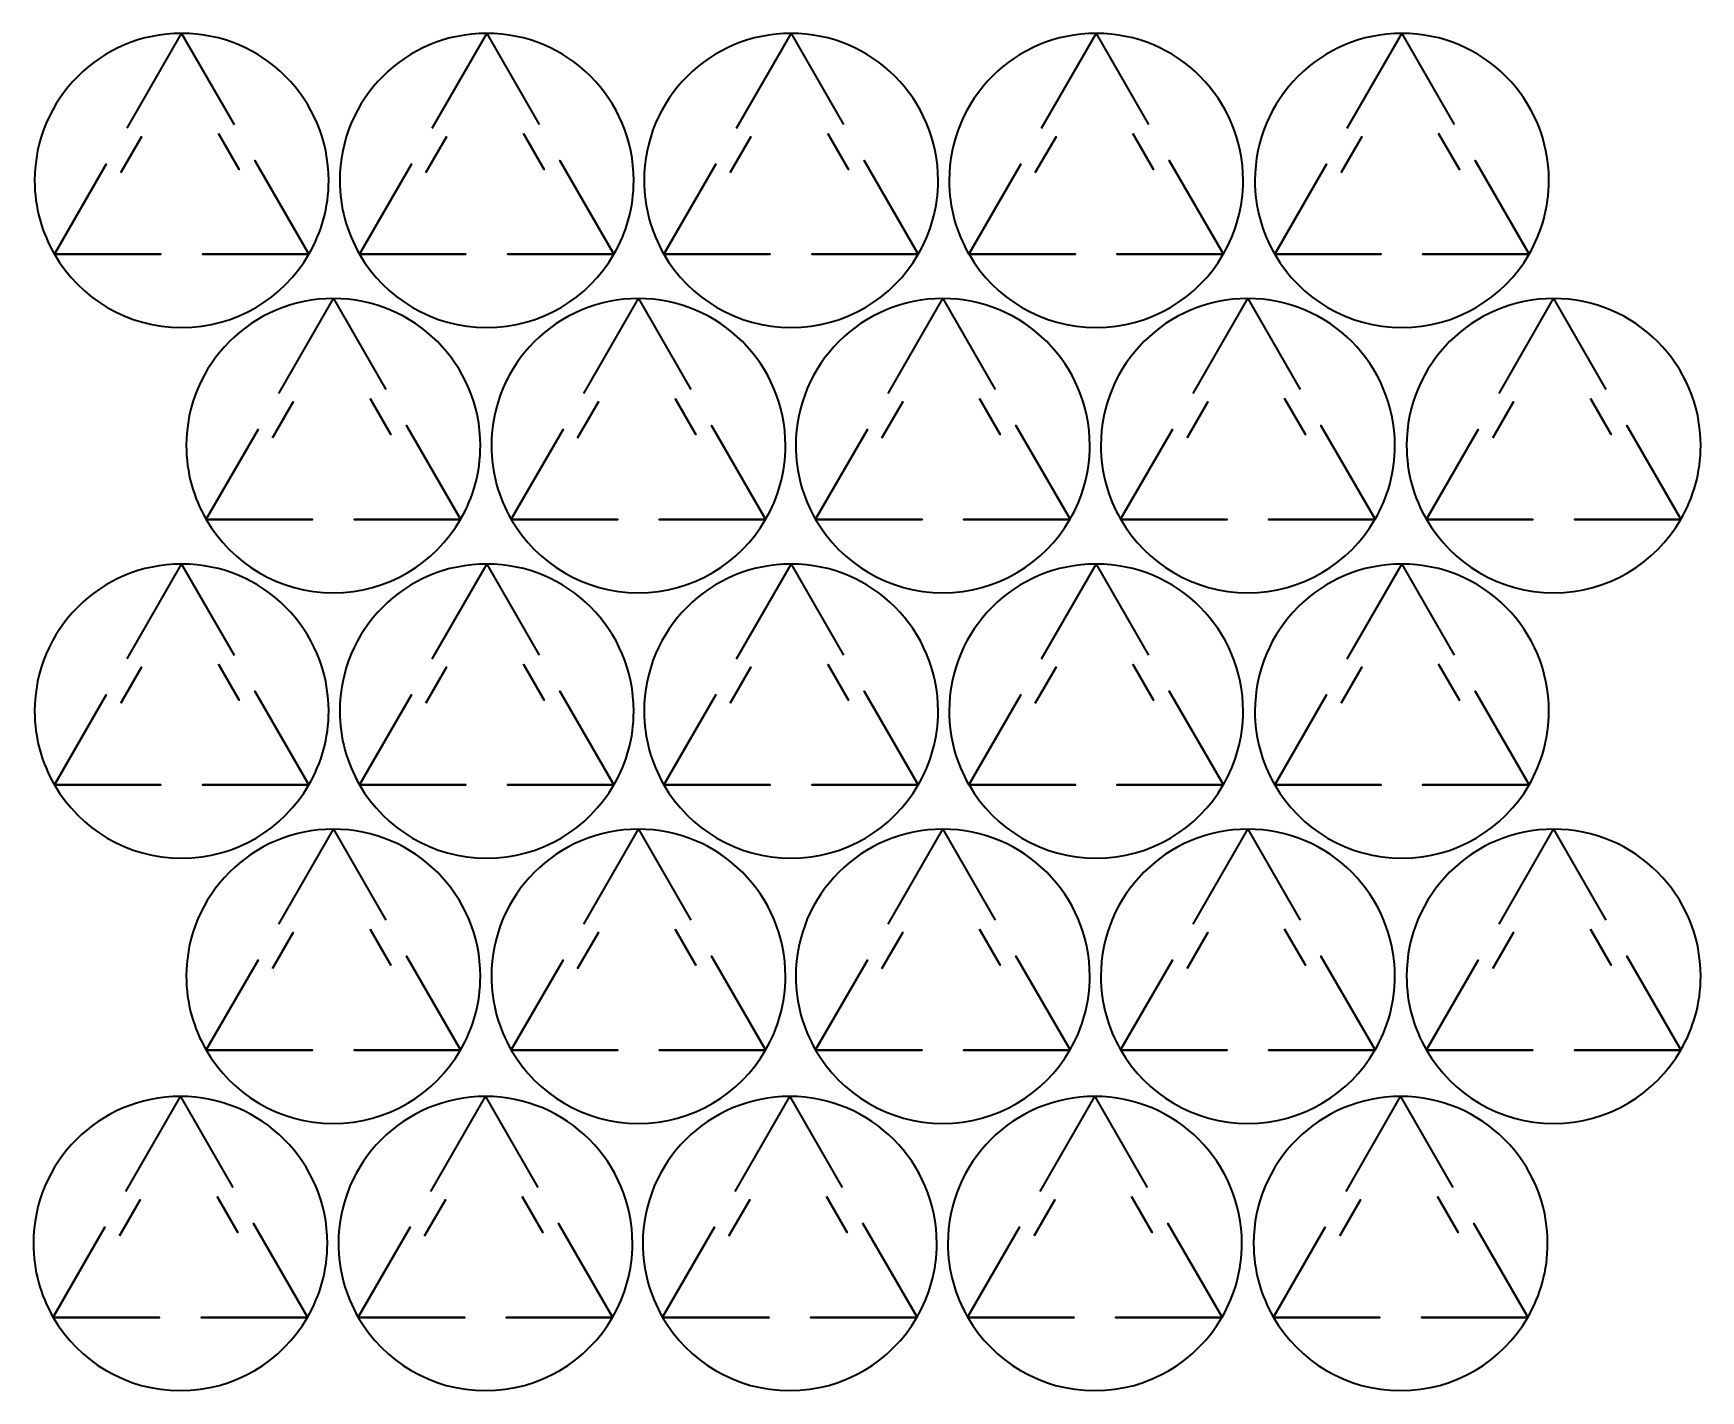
# Model space of a CAD drawing. Header units: inches. Extents: x 1 to 454, y -370 to -1.
import ezdxf

# ---------------------------------------------------------------- set-up
doc = ezdxf.new("R2010")
doc.units = ezdxf.units.IN
doc.header["$MEASUREMENT"] = 0
doc.layers.add('OneCircle', color=7, linetype='Continuous')

msp = doc.modelspace()

# ---------------------------------------------------------------- linework, layer by layer
at = {"layer": 'OneCircle', "color": 7, "lineweight": 35, "true_color": 0xffffff}
for points, knots in [([(26.14, -26.81), (26.14, -26.81), (41, -1), (41, -1), (18.91, -1), (1, -18.91), (1, -41), (1, -48.3), (2.97, -55.14), (6.38, -61.04), (6.38, -61.04), (20.5, -36.59), (20.5, -36.59), (20.5, -36.59), (6.38, -61.04), (6.38, -61.04), (6.39, -61.05), (6.4, -61.07), (6.41, -61.08), (6.41, -61.08), (35.36, -61.08), (35.36, -61.08), (35.36, -61.08), (6.41, -61.08), (6.41, -61.08), (13.34, -72.99), (26.23, -81), (41, -81), (55.77, -81), (68.66, -72.99), (75.59, -61.08), (75.59, -61.08), (46.64, -61.08), (46.64, -61.08), (46.64, -61.08), (75.59, -61.08), (75.59, -61.08), (75.6, -61.07), (75.61, -61.05), (75.62, -61.04), (75.62, -61.04), (60.89, -35.53), (60.89, -35.53), (60.89, -35.53), (75.62, -61.04), (75.62, -61.04), (79.03, -55.14), (81, -48.3), (81, -41), (81, -18.91), (63.09, -1), (41, -1), (41, -1), (55.25, -25.75), (55.25, -25.75)], [0, 0, 0, 0, 1, 1, 1, 2, 2, 2, 3, 3, 3, 4, 4, 4, 5, 5, 5, 6, 6, 6, 7, 7, 7, 8, 8, 8, 9, 9, 9, 10, 10, 10, 11, 11, 11, 12, 12, 12, 13, 13, 13, 14, 14, 14, 15, 15, 15, 16, 16, 16, 17, 17, 17, 18, 18, 18, 18]), ([(109.14, -26.81), (109.14, -26.81), (124, -1), (124, -1), (101.91, -1), (84, -18.91), (84, -41), (84, -48.3), (85.97, -55.14), (89.38, -61.04), (89.38, -61.04), (103.5, -36.59), (103.5, -36.59), (103.5, -36.59), (89.38, -61.04), (89.38, -61.04), (89.39, -61.05), (89.4, -61.07), (89.41, -61.08), (89.41, -61.08), (118.36, -61.08), (118.36, -61.08), (118.36, -61.08), (89.41, -61.08), (89.41, -61.08), (96.34, -72.99), (109.23, -81), (124, -81), (138.77, -81), (151.66, -72.99), (158.59, -61.08), (158.59, -61.08), (129.64, -61.08), (129.64, -61.08), (129.64, -61.08), (158.59, -61.08), (158.59, -61.08), (158.6, -61.07), (158.61, -61.05), (158.62, -61.04), (158.62, -61.04), (143.89, -35.53), (143.89, -35.53), (143.89, -35.53), (158.62, -61.04), (158.62, -61.04), (162.03, -55.14), (164, -48.3), (164, -41), (164, -18.91), (146.09, -1), (124, -1), (124, -1), (138.25, -25.75), (138.25, -25.75)], [0, 0, 0, 0, 1, 1, 1, 2, 2, 2, 3, 3, 3, 4, 4, 4, 5, 5, 5, 6, 6, 6, 7, 7, 7, 8, 8, 8, 9, 9, 9, 10, 10, 10, 11, 11, 11, 12, 12, 12, 13, 13, 13, 14, 14, 14, 15, 15, 15, 16, 16, 16, 17, 17, 17, 18, 18, 18, 18]), ([(191.95, -26.81), (191.95, -26.81), (206.81, -1), (206.81, -1), (184.71, -1), (166.81, -18.91), (166.81, -41), (166.81, -48.3), (168.77, -55.14), (172.19, -61.04), (172.19, -61.04), (186.3, -36.59), (186.3, -36.59), (186.3, -36.59), (172.19, -61.04), (172.19, -61.04), (172.2, -61.05), (172.21, -61.07), (172.22, -61.08), (172.22, -61.08), (201.16, -61.08), (201.16, -61.08), (201.16, -61.08), (172.22, -61.08), (172.22, -61.08), (179.14, -72.99), (192.04, -81), (206.81, -81), (221.58, -81), (234.47, -72.99), (241.39, -61.08), (241.39, -61.08), (212.45, -61.08), (212.45, -61.08), (212.45, -61.08), (241.39, -61.08), (241.39, -61.08), (241.4, -61.07), (241.41, -61.05), (241.42, -61.04), (241.42, -61.04), (226.7, -35.53), (226.7, -35.53), (226.7, -35.53), (241.42, -61.04), (241.42, -61.04), (244.84, -55.14), (246.81, -48.3), (246.81, -41), (246.81, -18.91), (228.9, -1), (206.81, -1), (206.81, -1), (221.05, -25.75), (221.05, -25.75)], [0, 0, 0, 0, 1, 1, 1, 2, 2, 2, 3, 3, 3, 4, 4, 4, 5, 5, 5, 6, 6, 6, 7, 7, 7, 8, 8, 8, 9, 9, 9, 10, 10, 10, 11, 11, 11, 12, 12, 12, 13, 13, 13, 14, 14, 14, 15, 15, 15, 16, 16, 16, 17, 17, 17, 18, 18, 18, 18]), ([(274.95, -26.81), (274.95, -26.81), (289.81, -1), (289.81, -1), (267.71, -1), (249.81, -18.91), (249.81, -41), (249.81, -48.3), (251.77, -55.14), (255.19, -61.04), (255.19, -61.04), (269.3, -36.59), (269.3, -36.59), (269.3, -36.59), (255.19, -61.04), (255.19, -61.04), (255.2, -61.05), (255.21, -61.07), (255.22, -61.08), (255.22, -61.08), (284.16, -61.08), (284.16, -61.08), (284.16, -61.08), (255.22, -61.08), (255.22, -61.08), (262.14, -72.99), (275.04, -81), (289.81, -81), (304.58, -81), (317.47, -72.99), (324.39, -61.08), (324.39, -61.08), (295.45, -61.08), (295.45, -61.08), (295.45, -61.08), (324.39, -61.08), (324.39, -61.08), (324.4, -61.07), (324.41, -61.05), (324.42, -61.04), (324.42, -61.04), (309.7, -35.53), (309.7, -35.53), (309.7, -35.53), (324.42, -61.04), (324.42, -61.04), (327.84, -55.14), (329.81, -48.3), (329.81, -41), (329.81, -18.91), (311.9, -1), (289.81, -1), (289.81, -1), (304.05, -25.75), (304.05, -25.75)], [0, 0, 0, 0, 1, 1, 1, 2, 2, 2, 3, 3, 3, 4, 4, 4, 5, 5, 5, 6, 6, 6, 7, 7, 7, 8, 8, 8, 9, 9, 9, 10, 10, 10, 11, 11, 11, 12, 12, 12, 13, 13, 13, 14, 14, 14, 15, 15, 15, 16, 16, 16, 17, 17, 17, 18, 18, 18, 18]), ([(358.14, -26.81), (358.14, -26.81), (373, -1), (373, -1), (350.91, -1), (333, -18.91), (333, -41), (333, -48.3), (334.97, -55.14), (338.38, -61.04), (338.38, -61.04), (352.5, -36.59), (352.5, -36.59), (352.5, -36.59), (338.38, -61.04), (338.38, -61.04), (338.39, -61.05), (338.4, -61.07), (338.41, -61.08), (338.41, -61.08), (367.36, -61.08), (367.36, -61.08), (367.36, -61.08), (338.41, -61.08), (338.41, -61.08), (345.34, -72.99), (358.23, -81), (373, -81), (387.77, -81), (400.66, -72.99), (407.59, -61.08), (407.59, -61.08), (378.64, -61.08), (378.64, -61.08), (378.64, -61.08), (407.59, -61.08), (407.59, -61.08), (407.6, -61.07), (407.61, -61.05), (407.62, -61.04), (407.62, -61.04), (392.89, -35.53), (392.89, -35.53), (392.89, -35.53), (407.62, -61.04), (407.62, -61.04), (411.03, -55.14), (413, -48.3), (413, -41), (413, -18.91), (395.09, -1), (373, -1), (373, -1), (387.25, -25.75), (387.25, -25.75)], [0, 0, 0, 0, 1, 1, 1, 2, 2, 2, 3, 3, 3, 4, 4, 4, 5, 5, 5, 6, 6, 6, 7, 7, 7, 8, 8, 8, 9, 9, 9, 10, 10, 10, 11, 11, 11, 12, 12, 12, 13, 13, 13, 14, 14, 14, 15, 15, 15, 16, 16, 16, 17, 17, 17, 18, 18, 18, 18]), ([(24.45, -38.87), (24.45, -38.87), (30.09, -29.1), (30.09, -29.1), (30.09, -29.1), (24.45, -38.87), (24.45, -38.87)], [0, 0, 0, 0, 1, 1, 1, 2, 2, 2, 2]), ([(50.99, -28.21), (50.99, -28.21), (56.64, -37.99), (56.64, -37.99), (56.64, -37.99), (50.99, -28.21), (50.99, -28.21)], [0, 0, 0, 0, 1, 1, 1, 2, 2, 2, 2]), ([(107.45, -38.87), (107.45, -38.87), (113.09, -29.1), (113.09, -29.1), (113.09, -29.1), (107.45, -38.87), (107.45, -38.87)], [0, 0, 0, 0, 1, 1, 1, 2, 2, 2, 2]), ([(133.99, -28.21), (133.99, -28.21), (139.64, -37.99), (139.64, -37.99), (139.64, -37.99), (133.99, -28.21), (133.99, -28.21)], [0, 0, 0, 0, 1, 1, 1, 2, 2, 2, 2]), ([(190.25, -38.87), (190.25, -38.87), (195.9, -29.1), (195.9, -29.1), (195.9, -29.1), (190.25, -38.87), (190.25, -38.87)], [0, 0, 0, 0, 1, 1, 1, 2, 2, 2, 2]), ([(216.8, -28.21), (216.8, -28.21), (222.44, -37.99), (222.44, -37.99), (222.44, -37.99), (216.8, -28.21), (216.8, -28.21)], [0, 0, 0, 0, 1, 1, 1, 2, 2, 2, 2]), ([(273.25, -38.87), (273.25, -38.87), (278.9, -29.1), (278.9, -29.1), (278.9, -29.1), (273.25, -38.87), (273.25, -38.87)], [0, 0, 0, 0, 1, 1, 1, 2, 2, 2, 2]), ([(299.8, -28.21), (299.8, -28.21), (305.44, -37.99), (305.44, -37.99), (305.44, -37.99), (299.8, -28.21), (299.8, -28.21)], [0, 0, 0, 0, 1, 1, 1, 2, 2, 2, 2]), ([(356.45, -38.87), (356.45, -38.87), (362.09, -29.1), (362.09, -29.1), (362.09, -29.1), (356.45, -38.87), (356.45, -38.87)], [0, 0, 0, 0, 1, 1, 1, 2, 2, 2, 2]), ([(382.99, -28.21), (382.99, -28.21), (388.64, -37.99), (388.64, -37.99), (388.64, -37.99), (382.99, -28.21), (382.99, -28.21)], [0, 0, 0, 0, 1, 1, 1, 2, 2, 2, 2]), ([(67.42, -98.91), (67.42, -98.91), (82.27, -73.09), (82.27, -73.09), (60.18, -73.09), (42.27, -91), (42.27, -113.09), (42.27, -120.4), (44.24, -127.24), (47.66, -133.13), (47.66, -133.13), (61.77, -108.68), (61.77, -108.68), (61.77, -108.68), (47.66, -133.13), (47.66, -133.13), (47.67, -133.14), (47.68, -133.16), (47.69, -133.17), (47.69, -133.17), (76.63, -133.17), (76.63, -133.17), (76.63, -133.17), (47.69, -133.17), (47.69, -133.17), (54.61, -145.08), (67.5, -153.09), (82.27, -153.09), (97.05, -153.09), (109.94, -145.08), (116.86, -133.17), (116.86, -133.17), (87.92, -133.17), (87.92, -133.17), (87.92, -133.17), (116.86, -133.17), (116.86, -133.17), (116.87, -133.16), (116.88, -133.14), (116.89, -133.13), (116.89, -133.13), (102.17, -107.62), (102.17, -107.62), (102.17, -107.62), (116.89, -133.13), (116.89, -133.13), (120.31, -127.24), (122.28, -120.4), (122.28, -113.09), (122.28, -91), (104.37, -73.09), (82.27, -73.09), (82.27, -73.09), (96.52, -97.85), (96.52, -97.85)], [0, 0, 0, 0, 1, 1, 1, 2, 2, 2, 3, 3, 3, 4, 4, 4, 5, 5, 5, 6, 6, 6, 7, 7, 7, 8, 8, 8, 9, 9, 9, 10, 10, 10, 11, 11, 11, 12, 12, 12, 13, 13, 13, 14, 14, 14, 15, 15, 15, 16, 16, 16, 17, 17, 17, 18, 18, 18, 18]), ([(150.42, -98.91), (150.42, -98.91), (165.27, -73.09), (165.27, -73.09), (143.18, -73.09), (125.27, -91), (125.27, -113.09), (125.27, -120.4), (127.24, -127.24), (130.66, -133.13), (130.66, -133.13), (144.77, -108.68), (144.77, -108.68), (144.77, -108.68), (130.66, -133.13), (130.66, -133.13), (130.67, -133.14), (130.68, -133.16), (130.69, -133.17), (130.69, -133.17), (159.63, -133.17), (159.63, -133.17), (159.63, -133.17), (130.69, -133.17), (130.69, -133.17), (137.61, -145.08), (150.5, -153.09), (165.27, -153.09), (180.05, -153.09), (192.94, -145.08), (199.86, -133.17), (199.86, -133.17), (170.92, -133.17), (170.92, -133.17), (170.92, -133.17), (199.86, -133.17), (199.86, -133.17), (199.87, -133.16), (199.88, -133.14), (199.89, -133.13), (199.89, -133.13), (185.17, -107.62), (185.17, -107.62), (185.17, -107.62), (199.89, -133.13), (199.89, -133.13), (203.31, -127.24), (205.28, -120.4), (205.28, -113.09), (205.28, -91), (187.37, -73.09), (165.27, -73.09), (165.27, -73.09), (179.52, -97.85), (179.52, -97.85)], [0, 0, 0, 0, 1, 1, 1, 2, 2, 2, 3, 3, 3, 4, 4, 4, 5, 5, 5, 6, 6, 6, 7, 7, 7, 8, 8, 8, 9, 9, 9, 10, 10, 10, 11, 11, 11, 12, 12, 12, 13, 13, 13, 14, 14, 14, 15, 15, 15, 16, 16, 16, 17, 17, 17, 18, 18, 18, 18]), ([(233.22, -98.91), (233.22, -98.91), (248.08, -73.09), (248.08, -73.09), (225.99, -73.09), (208.08, -91), (208.08, -113.09), (208.08, -120.4), (210.05, -127.24), (213.47, -133.13), (213.47, -133.13), (227.58, -108.68), (227.58, -108.68), (227.58, -108.68), (213.47, -133.13), (213.47, -133.13), (213.47, -133.14), (213.48, -133.16), (213.49, -133.17), (213.49, -133.17), (242.44, -133.17), (242.44, -133.17), (242.44, -133.17), (213.49, -133.17), (213.49, -133.17), (220.42, -145.08), (233.31, -153.09), (248.08, -153.09), (262.85, -153.09), (275.74, -145.08), (282.67, -133.17), (282.67, -133.17), (253.73, -133.17), (253.73, -133.17), (253.73, -133.17), (282.67, -133.17), (282.67, -133.17), (282.68, -133.16), (282.69, -133.14), (282.7, -133.13), (282.7, -133.13), (267.97, -107.62), (267.97, -107.62), (267.97, -107.62), (282.7, -133.13), (282.7, -133.13), (286.11, -127.24), (288.08, -120.4), (288.08, -113.09), (288.08, -91), (270.17, -73.09), (248.08, -73.09), (248.08, -73.09), (262.33, -97.85), (262.33, -97.85)], [0, 0, 0, 0, 1, 1, 1, 2, 2, 2, 3, 3, 3, 4, 4, 4, 5, 5, 5, 6, 6, 6, 7, 7, 7, 8, 8, 8, 9, 9, 9, 10, 10, 10, 11, 11, 11, 12, 12, 12, 13, 13, 13, 14, 14, 14, 15, 15, 15, 16, 16, 16, 17, 17, 17, 18, 18, 18, 18]), ([(316.22, -98.91), (316.22, -98.91), (331.08, -73.09), (331.08, -73.09), (308.99, -73.09), (291.08, -91), (291.08, -113.09), (291.08, -120.4), (293.05, -127.24), (296.47, -133.13), (296.47, -133.13), (310.58, -108.68), (310.58, -108.68), (310.58, -108.68), (296.47, -133.13), (296.47, -133.13), (296.47, -133.14), (296.48, -133.16), (296.49, -133.17), (296.49, -133.17), (325.44, -133.17), (325.44, -133.17), (325.44, -133.17), (296.49, -133.17), (296.49, -133.17), (303.42, -145.08), (316.31, -153.09), (331.08, -153.09), (345.85, -153.09), (358.74, -145.08), (365.67, -133.17), (365.67, -133.17), (336.73, -133.17), (336.73, -133.17), (336.73, -133.17), (365.67, -133.17), (365.67, -133.17), (365.68, -133.16), (365.69, -133.14), (365.7, -133.13), (365.7, -133.13), (350.97, -107.62), (350.97, -107.62), (350.97, -107.62), (365.7, -133.13), (365.7, -133.13), (369.11, -127.24), (371.08, -120.4), (371.08, -113.09), (371.08, -91), (353.17, -73.09), (331.08, -73.09), (331.08, -73.09), (345.33, -97.85), (345.33, -97.85)], [0, 0, 0, 0, 1, 1, 1, 2, 2, 2, 3, 3, 3, 4, 4, 4, 5, 5, 5, 6, 6, 6, 7, 7, 7, 8, 8, 8, 9, 9, 9, 10, 10, 10, 11, 11, 11, 12, 12, 12, 13, 13, 13, 14, 14, 14, 15, 15, 15, 16, 16, 16, 17, 17, 17, 18, 18, 18, 18]), ([(399.42, -98.91), (399.42, -98.91), (414.27, -73.09), (414.27, -73.09), (392.18, -73.09), (374.27, -91), (374.27, -113.09), (374.27, -120.4), (376.24, -127.24), (379.66, -133.13), (379.66, -133.13), (393.77, -108.68), (393.77, -108.68), (393.77, -108.68), (379.66, -133.13), (379.66, -133.13), (379.67, -133.14), (379.68, -133.16), (379.69, -133.17), (379.69, -133.17), (408.63, -133.17), (408.63, -133.17), (408.63, -133.17), (379.69, -133.17), (379.69, -133.17), (386.61, -145.08), (399.5, -153.09), (414.27, -153.09), (429.05, -153.09), (441.94, -145.08), (448.86, -133.17), (448.86, -133.17), (419.92, -133.17), (419.92, -133.17), (419.92, -133.17), (448.86, -133.17), (448.86, -133.17), (448.87, -133.16), (448.88, -133.14), (448.89, -133.13), (448.89, -133.13), (434.17, -107.62), (434.17, -107.62), (434.17, -107.62), (448.89, -133.13), (448.89, -133.13), (452.31, -127.24), (454.28, -120.4), (454.28, -113.09), (454.28, -91), (436.37, -73.09), (414.27, -73.09), (414.27, -73.09), (428.52, -97.85), (428.52, -97.85)], [0, 0, 0, 0, 1, 1, 1, 2, 2, 2, 3, 3, 3, 4, 4, 4, 5, 5, 5, 6, 6, 6, 7, 7, 7, 8, 8, 8, 9, 9, 9, 10, 10, 10, 11, 11, 11, 12, 12, 12, 13, 13, 13, 14, 14, 14, 15, 15, 15, 16, 16, 16, 17, 17, 17, 18, 18, 18, 18]), ([(65.72, -110.97), (65.72, -110.97), (71.37, -101.19), (71.37, -101.19), (71.37, -101.19), (65.72, -110.97), (65.72, -110.97)], [0, 0, 0, 0, 1, 1, 1, 2, 2, 2, 2]), ([(92.27, -100.3), (92.27, -100.3), (97.91, -110.08), (97.91, -110.08), (97.91, -110.08), (92.27, -100.3), (92.27, -100.3)], [0, 0, 0, 0, 1, 1, 1, 2, 2, 2, 2]), ([(148.72, -110.97), (148.72, -110.97), (154.37, -101.19), (154.37, -101.19), (154.37, -101.19), (148.72, -110.97), (148.72, -110.97)], [0, 0, 0, 0, 1, 1, 1, 2, 2, 2, 2]), ([(175.27, -100.3), (175.27, -100.3), (180.91, -110.08), (180.91, -110.08), (180.91, -110.08), (175.27, -100.3), (175.27, -100.3)], [0, 0, 0, 0, 1, 1, 1, 2, 2, 2, 2]), ([(231.53, -110.97), (231.53, -110.97), (237.17, -101.19), (237.17, -101.19), (237.17, -101.19), (231.53, -110.97), (231.53, -110.97)], [0, 0, 0, 0, 1, 1, 1, 2, 2, 2, 2]), ([(258.07, -100.3), (258.07, -100.3), (263.72, -110.08), (263.72, -110.08), (263.72, -110.08), (258.07, -100.3), (258.07, -100.3)], [0, 0, 0, 0, 1, 1, 1, 2, 2, 2, 2]), ([(314.53, -110.97), (314.53, -110.97), (320.17, -101.19), (320.17, -101.19), (320.17, -101.19), (314.53, -110.97), (314.53, -110.97)], [0, 0, 0, 0, 1, 1, 1, 2, 2, 2, 2]), ([(341.07, -100.3), (341.07, -100.3), (346.72, -110.08), (346.72, -110.08), (346.72, -110.08), (341.07, -100.3), (341.07, -100.3)], [0, 0, 0, 0, 1, 1, 1, 2, 2, 2, 2]), ([(397.72, -110.97), (397.72, -110.97), (403.37, -101.19), (403.37, -101.19), (403.37, -101.19), (397.72, -110.97), (397.72, -110.97)], [0, 0, 0, 0, 1, 1, 1, 2, 2, 2, 2]), ([(424.27, -100.3), (424.27, -100.3), (429.91, -110.08), (429.91, -110.08), (429.91, -110.08), (424.27, -100.3), (424.27, -100.3)], [0, 0, 0, 0, 1, 1, 1, 2, 2, 2, 2]), ([(26.14, -171.1), (26.14, -171.1), (41, -145.29), (41, -145.29), (18.91, -145.29), (1, -163.19), (1, -185.29), (1, -192.59), (2.97, -199.43), (6.38, -205.32), (6.38, -205.32), (20.5, -180.88), (20.5, -180.88), (20.5, -180.88), (6.38, -205.32), (6.38, -205.32), (6.39, -205.34), (6.4, -205.35), (6.41, -205.37), (6.41, -205.37), (35.36, -205.37), (35.36, -205.37), (35.36, -205.37), (6.41, -205.37), (6.41, -205.37), (13.34, -217.27), (26.23, -225.29), (41, -225.29), (55.77, -225.29), (68.66, -217.27), (75.59, -205.37), (75.59, -205.37), (46.64, -205.37), (46.64, -205.37), (46.64, -205.37), (75.59, -205.37), (75.59, -205.37), (75.6, -205.35), (75.61, -205.34), (75.62, -205.32), (75.62, -205.32), (60.89, -179.82), (60.89, -179.82), (60.89, -179.82), (75.62, -205.32), (75.62, -205.32), (79.03, -199.43), (81, -192.59), (81, -185.29), (81, -163.19), (63.09, -145.29), (41, -145.29), (41, -145.29), (55.25, -170.04), (55.25, -170.04)], [0, 0, 0, 0, 1, 1, 1, 2, 2, 2, 3, 3, 3, 4, 4, 4, 5, 5, 5, 6, 6, 6, 7, 7, 7, 8, 8, 8, 9, 9, 9, 10, 10, 10, 11, 11, 11, 12, 12, 12, 13, 13, 13, 14, 14, 14, 15, 15, 15, 16, 16, 16, 17, 17, 17, 18, 18, 18, 18]), ([(109.14, -171.1), (109.14, -171.1), (124, -145.29), (124, -145.29), (101.91, -145.29), (84, -163.19), (84, -185.29), (84, -192.59), (85.97, -199.43), (89.38, -205.32), (89.38, -205.32), (103.5, -180.88), (103.5, -180.88), (103.5, -180.88), (89.38, -205.32), (89.38, -205.32), (89.39, -205.34), (89.4, -205.35), (89.41, -205.37), (89.41, -205.37), (118.36, -205.37), (118.36, -205.37), (118.36, -205.37), (89.41, -205.37), (89.41, -205.37), (96.34, -217.27), (109.23, -225.29), (124, -225.29), (138.77, -225.29), (151.66, -217.27), (158.59, -205.37), (158.59, -205.37), (129.64, -205.37), (129.64, -205.37), (129.64, -205.37), (158.59, -205.37), (158.59, -205.37), (158.6, -205.35), (158.61, -205.34), (158.62, -205.32), (158.62, -205.32), (143.89, -179.82), (143.89, -179.82), (143.89, -179.82), (158.62, -205.32), (158.62, -205.32), (162.03, -199.43), (164, -192.59), (164, -185.29), (164, -163.19), (146.09, -145.29), (124, -145.29), (124, -145.29), (138.25, -170.04), (138.25, -170.04)], [0, 0, 0, 0, 1, 1, 1, 2, 2, 2, 3, 3, 3, 4, 4, 4, 5, 5, 5, 6, 6, 6, 7, 7, 7, 8, 8, 8, 9, 9, 9, 10, 10, 10, 11, 11, 11, 12, 12, 12, 13, 13, 13, 14, 14, 14, 15, 15, 15, 16, 16, 16, 17, 17, 17, 18, 18, 18, 18]), ([(191.95, -171.1), (191.95, -171.1), (206.81, -145.29), (206.81, -145.29), (184.71, -145.29), (166.81, -163.19), (166.81, -185.29), (166.81, -192.59), (168.77, -199.43), (172.19, -205.32), (172.19, -205.32), (186.3, -180.88), (186.3, -180.88), (186.3, -180.88), (172.19, -205.32), (172.19, -205.32), (172.2, -205.34), (172.21, -205.35), (172.22, -205.37), (172.22, -205.37), (201.16, -205.37), (201.16, -205.37), (201.16, -205.37), (172.22, -205.37), (172.22, -205.37), (179.14, -217.27), (192.04, -225.29), (206.81, -225.29), (221.58, -225.29), (234.47, -217.27), (241.39, -205.37), (241.39, -205.37), (212.45, -205.37), (212.45, -205.37), (212.45, -205.37), (241.39, -205.37), (241.39, -205.37), (241.4, -205.35), (241.41, -205.34), (241.42, -205.32), (241.42, -205.32), (226.7, -179.82), (226.7, -179.82), (226.7, -179.82), (241.42, -205.32), (241.42, -205.32), (244.84, -199.43), (246.81, -192.59), (246.81, -185.29), (246.81, -163.19), (228.9, -145.29), (206.81, -145.29), (206.81, -145.29), (221.05, -170.04), (221.05, -170.04)], [0, 0, 0, 0, 1, 1, 1, 2, 2, 2, 3, 3, 3, 4, 4, 4, 5, 5, 5, 6, 6, 6, 7, 7, 7, 8, 8, 8, 9, 9, 9, 10, 10, 10, 11, 11, 11, 12, 12, 12, 13, 13, 13, 14, 14, 14, 15, 15, 15, 16, 16, 16, 17, 17, 17, 18, 18, 18, 18]), ([(274.95, -171.1), (274.95, -171.1), (289.81, -145.29), (289.81, -145.29), (267.71, -145.29), (249.81, -163.19), (249.81, -185.29), (249.81, -192.59), (251.77, -199.43), (255.19, -205.32), (255.19, -205.32), (269.3, -180.88), (269.3, -180.88), (269.3, -180.88), (255.19, -205.32), (255.19, -205.32), (255.2, -205.34), (255.21, -205.35), (255.22, -205.37), (255.22, -205.37), (284.16, -205.37), (284.16, -205.37), (284.16, -205.37), (255.22, -205.37), (255.22, -205.37), (262.14, -217.27), (275.04, -225.29), (289.81, -225.29), (304.58, -225.29), (317.47, -217.27), (324.39, -205.37), (324.39, -205.37), (295.45, -205.37), (295.45, -205.37), (295.45, -205.37), (324.39, -205.37), (324.39, -205.37), (324.4, -205.35), (324.41, -205.34), (324.42, -205.32), (324.42, -205.32), (309.7, -179.82), (309.7, -179.82), (309.7, -179.82), (324.42, -205.32), (324.42, -205.32), (327.84, -199.43), (329.81, -192.59), (329.81, -185.29), (329.81, -163.19), (311.9, -145.29), (289.81, -145.29), (289.81, -145.29), (304.05, -170.04), (304.05, -170.04)], [0, 0, 0, 0, 1, 1, 1, 2, 2, 2, 3, 3, 3, 4, 4, 4, 5, 5, 5, 6, 6, 6, 7, 7, 7, 8, 8, 8, 9, 9, 9, 10, 10, 10, 11, 11, 11, 12, 12, 12, 13, 13, 13, 14, 14, 14, 15, 15, 15, 16, 16, 16, 17, 17, 17, 18, 18, 18, 18]), ([(358.14, -171.1), (358.14, -171.1), (373, -145.29), (373, -145.29), (350.91, -145.29), (333, -163.19), (333, -185.29), (333, -192.59), (334.97, -199.43), (338.38, -205.32), (338.38, -205.32), (352.5, -180.88), (352.5, -180.88), (352.5, -180.88), (338.38, -205.32), (338.38, -205.32), (338.39, -205.34), (338.4, -205.35), (338.41, -205.37), (338.41, -205.37), (367.36, -205.37), (367.36, -205.37), (367.36, -205.37), (338.41, -205.37), (338.41, -205.37), (345.34, -217.27), (358.23, -225.29), (373, -225.29), (387.77, -225.29), (400.66, -217.27), (407.59, -205.37), (407.59, -205.37), (378.64, -205.37), (378.64, -205.37), (378.64, -205.37), (407.59, -205.37), (407.59, -205.37), (407.6, -205.35), (407.61, -205.34), (407.62, -205.32), (407.62, -205.32), (392.89, -179.82), (392.89, -179.82), (392.89, -179.82), (407.62, -205.32), (407.62, -205.32), (411.03, -199.43), (413, -192.59), (413, -185.29), (413, -163.19), (395.09, -145.29), (373, -145.29), (373, -145.29), (387.25, -170.04), (387.25, -170.04)], [0, 0, 0, 0, 1, 1, 1, 2, 2, 2, 3, 3, 3, 4, 4, 4, 5, 5, 5, 6, 6, 6, 7, 7, 7, 8, 8, 8, 9, 9, 9, 10, 10, 10, 11, 11, 11, 12, 12, 12, 13, 13, 13, 14, 14, 14, 15, 15, 15, 16, 16, 16, 17, 17, 17, 18, 18, 18, 18]), ([(24.45, -183.16), (24.45, -183.16), (30.09, -173.38), (30.09, -173.38), (30.09, -173.38), (24.45, -183.16), (24.45, -183.16)], [0, 0, 0, 0, 1, 1, 1, 2, 2, 2, 2]), ([(50.99, -172.5), (50.99, -172.5), (56.64, -182.27), (56.64, -182.27), (56.64, -182.27), (50.99, -172.5), (50.99, -172.5)], [0, 0, 0, 0, 1, 1, 1, 2, 2, 2, 2]), ([(107.45, -183.16), (107.45, -183.16), (113.09, -173.38), (113.09, -173.38), (113.09, -173.38), (107.45, -183.16), (107.45, -183.16)], [0, 0, 0, 0, 1, 1, 1, 2, 2, 2, 2]), ([(133.99, -172.5), (133.99, -172.5), (139.64, -182.27), (139.64, -182.27), (139.64, -182.27), (133.99, -172.5), (133.99, -172.5)], [0, 0, 0, 0, 1, 1, 1, 2, 2, 2, 2]), ([(190.25, -183.16), (190.25, -183.16), (195.9, -173.38), (195.9, -173.38), (195.9, -173.38), (190.25, -183.16), (190.25, -183.16)], [0, 0, 0, 0, 1, 1, 1, 2, 2, 2, 2]), ([(216.8, -172.5), (216.8, -172.5), (222.44, -182.27), (222.44, -182.27), (222.44, -182.27), (216.8, -172.5), (216.8, -172.5)], [0, 0, 0, 0, 1, 1, 1, 2, 2, 2, 2]), ([(273.25, -183.16), (273.25, -183.16), (278.9, -173.38), (278.9, -173.38), (278.9, -173.38), (273.25, -183.16), (273.25, -183.16)], [0, 0, 0, 0, 1, 1, 1, 2, 2, 2, 2]), ([(299.8, -172.5), (299.8, -172.5), (305.44, -182.27), (305.44, -182.27), (305.44, -182.27), (299.8, -172.5), (299.8, -172.5)], [0, 0, 0, 0, 1, 1, 1, 2, 2, 2, 2]), ([(356.45, -183.16), (356.45, -183.16), (362.09, -173.38), (362.09, -173.38), (362.09, -173.38), (356.45, -183.16), (356.45, -183.16)], [0, 0, 0, 0, 1, 1, 1, 2, 2, 2, 2]), ([(382.99, -172.5), (382.99, -172.5), (388.64, -182.27), (388.64, -182.27), (388.64, -182.27), (382.99, -172.5), (382.99, -172.5)], [0, 0, 0, 0, 1, 1, 1, 2, 2, 2, 2]), ([(67.42, -243.19), (67.42, -243.19), (82.27, -217.38), (82.27, -217.38), (60.18, -217.38), (42.27, -235.29), (42.27, -257.38), (42.27, -264.68), (44.24, -271.52), (47.66, -277.41), (47.66, -277.41), (61.77, -252.97), (61.77, -252.97), (61.77, -252.97), (47.66, -277.41), (47.66, -277.41), (47.67, -277.43), (47.68, -277.44), (47.69, -277.46), (47.69, -277.46), (76.63, -277.46), (76.63, -277.46), (76.63, -277.46), (47.69, -277.46), (47.69, -277.46), (54.61, -289.37), (67.5, -297.38), (82.27, -297.38), (97.05, -297.38), (109.94, -289.37), (116.86, -277.46), (116.86, -277.46), (87.92, -277.46), (87.92, -277.46), (87.92, -277.46), (116.86, -277.46), (116.86, -277.46), (116.87, -277.44), (116.88, -277.43), (116.89, -277.41), (116.89, -277.41), (102.17, -251.91), (102.17, -251.91), (102.17, -251.91), (116.89, -277.41), (116.89, -277.41), (120.31, -271.52), (122.28, -264.68), (122.28, -257.38), (122.28, -235.29), (104.37, -217.38), (82.27, -217.38), (82.27, -217.38), (96.52, -242.13), (96.52, -242.13)], [0, 0, 0, 0, 1, 1, 1, 2, 2, 2, 3, 3, 3, 4, 4, 4, 5, 5, 5, 6, 6, 6, 7, 7, 7, 8, 8, 8, 9, 9, 9, 10, 10, 10, 11, 11, 11, 12, 12, 12, 13, 13, 13, 14, 14, 14, 15, 15, 15, 16, 16, 16, 17, 17, 17, 18, 18, 18, 18]), ([(150.42, -243.19), (150.42, -243.19), (165.27, -217.38), (165.27, -217.38), (143.18, -217.38), (125.27, -235.29), (125.27, -257.38), (125.27, -264.68), (127.24, -271.52), (130.66, -277.41), (130.66, -277.41), (144.77, -252.97), (144.77, -252.97), (144.77, -252.97), (130.66, -277.41), (130.66, -277.41), (130.67, -277.43), (130.68, -277.44), (130.69, -277.46), (130.69, -277.46), (159.63, -277.46), (159.63, -277.46), (159.63, -277.46), (130.69, -277.46), (130.69, -277.46), (137.61, -289.37), (150.5, -297.38), (165.27, -297.38), (180.05, -297.38), (192.94, -289.37), (199.86, -277.46), (199.86, -277.46), (170.92, -277.46), (170.92, -277.46), (170.92, -277.46), (199.86, -277.46), (199.86, -277.46), (199.87, -277.44), (199.88, -277.43), (199.89, -277.41), (199.89, -277.41), (185.17, -251.91), (185.17, -251.91), (185.17, -251.91), (199.89, -277.41), (199.89, -277.41), (203.31, -271.52), (205.28, -264.68), (205.28, -257.38), (205.28, -235.29), (187.37, -217.38), (165.27, -217.38), (165.27, -217.38), (179.52, -242.13), (179.52, -242.13)], [0, 0, 0, 0, 1, 1, 1, 2, 2, 2, 3, 3, 3, 4, 4, 4, 5, 5, 5, 6, 6, 6, 7, 7, 7, 8, 8, 8, 9, 9, 9, 10, 10, 10, 11, 11, 11, 12, 12, 12, 13, 13, 13, 14, 14, 14, 15, 15, 15, 16, 16, 16, 17, 17, 17, 18, 18, 18, 18]), ([(233.22, -243.19), (233.22, -243.19), (248.08, -217.38), (248.08, -217.38), (225.99, -217.38), (208.08, -235.29), (208.08, -257.38), (208.08, -264.68), (210.05, -271.52), (213.47, -277.41), (213.47, -277.41), (227.58, -252.97), (227.58, -252.97), (227.58, -252.97), (213.47, -277.41), (213.47, -277.41), (213.47, -277.43), (213.48, -277.44), (213.49, -277.46), (213.49, -277.46), (242.44, -277.46), (242.44, -277.46), (242.44, -277.46), (213.49, -277.46), (213.49, -277.46), (220.42, -289.37), (233.31, -297.38), (248.08, -297.38), (262.85, -297.38), (275.74, -289.37), (282.67, -277.46), (282.67, -277.46), (253.73, -277.46), (253.73, -277.46), (253.73, -277.46), (282.67, -277.46), (282.67, -277.46), (282.68, -277.44), (282.69, -277.43), (282.7, -277.41), (282.7, -277.41), (267.97, -251.91), (267.97, -251.91), (267.97, -251.91), (282.7, -277.41), (282.7, -277.41), (286.11, -271.52), (288.08, -264.68), (288.08, -257.38), (288.08, -235.29), (270.17, -217.38), (248.08, -217.38), (248.08, -217.38), (262.33, -242.13), (262.33, -242.13)], [0, 0, 0, 0, 1, 1, 1, 2, 2, 2, 3, 3, 3, 4, 4, 4, 5, 5, 5, 6, 6, 6, 7, 7, 7, 8, 8, 8, 9, 9, 9, 10, 10, 10, 11, 11, 11, 12, 12, 12, 13, 13, 13, 14, 14, 14, 15, 15, 15, 16, 16, 16, 17, 17, 17, 18, 18, 18, 18]), ([(316.22, -243.19), (316.22, -243.19), (331.08, -217.38), (331.08, -217.38), (308.99, -217.38), (291.08, -235.29), (291.08, -257.38), (291.08, -264.68), (293.05, -271.52), (296.47, -277.41), (296.47, -277.41), (310.58, -252.97), (310.58, -252.97), (310.58, -252.97), (296.47, -277.41), (296.47, -277.41), (296.47, -277.43), (296.48, -277.44), (296.49, -277.46), (296.49, -277.46), (325.44, -277.46), (325.44, -277.46), (325.44, -277.46), (296.49, -277.46), (296.49, -277.46), (303.42, -289.37), (316.31, -297.38), (331.08, -297.38), (345.85, -297.38), (358.74, -289.37), (365.67, -277.46), (365.67, -277.46), (336.73, -277.46), (336.73, -277.46), (336.73, -277.46), (365.67, -277.46), (365.67, -277.46), (365.68, -277.44), (365.69, -277.43), (365.7, -277.41), (365.7, -277.41), (350.97, -251.91), (350.97, -251.91), (350.97, -251.91), (365.7, -277.41), (365.7, -277.41), (369.11, -271.52), (371.08, -264.68), (371.08, -257.38), (371.08, -235.29), (353.17, -217.38), (331.08, -217.38), (331.08, -217.38), (345.33, -242.13), (345.33, -242.13)], [0, 0, 0, 0, 1, 1, 1, 2, 2, 2, 3, 3, 3, 4, 4, 4, 5, 5, 5, 6, 6, 6, 7, 7, 7, 8, 8, 8, 9, 9, 9, 10, 10, 10, 11, 11, 11, 12, 12, 12, 13, 13, 13, 14, 14, 14, 15, 15, 15, 16, 16, 16, 17, 17, 17, 18, 18, 18, 18]), ([(399.42, -243.19), (399.42, -243.19), (414.27, -217.38), (414.27, -217.38), (392.18, -217.38), (374.27, -235.29), (374.27, -257.38), (374.27, -264.68), (376.24, -271.52), (379.66, -277.41), (379.66, -277.41), (393.77, -252.97), (393.77, -252.97), (393.77, -252.97), (379.66, -277.41), (379.66, -277.41), (379.67, -277.43), (379.68, -277.44), (379.69, -277.46), (379.69, -277.46), (408.63, -277.46), (408.63, -277.46), (408.63, -277.46), (379.69, -277.46), (379.69, -277.46), (386.61, -289.37), (399.5, -297.38), (414.27, -297.38), (429.05, -297.38), (441.94, -289.37), (448.86, -277.46), (448.86, -277.46), (419.92, -277.46), (419.92, -277.46), (419.92, -277.46), (448.86, -277.46), (448.86, -277.46), (448.87, -277.44), (448.88, -277.43), (448.89, -277.41), (448.89, -277.41), (434.17, -251.91), (434.17, -251.91), (434.17, -251.91), (448.89, -277.41), (448.89, -277.41), (452.31, -271.52), (454.28, -264.68), (454.28, -257.38), (454.28, -235.29), (436.37, -217.38), (414.27, -217.38), (414.27, -217.38), (428.52, -242.13), (428.52, -242.13)], [0, 0, 0, 0, 1, 1, 1, 2, 2, 2, 3, 3, 3, 4, 4, 4, 5, 5, 5, 6, 6, 6, 7, 7, 7, 8, 8, 8, 9, 9, 9, 10, 10, 10, 11, 11, 11, 12, 12, 12, 13, 13, 13, 14, 14, 14, 15, 15, 15, 16, 16, 16, 17, 17, 17, 18, 18, 18, 18]), ([(92.27, -244.59), (92.27, -244.59), (97.91, -254.37), (97.91, -254.37), (97.91, -254.37), (92.27, -244.59), (92.27, -244.59)], [0, 0, 0, 0, 1, 1, 1, 2, 2, 2, 2]), ([(175.27, -244.59), (175.27, -244.59), (180.91, -254.37), (180.91, -254.37), (180.91, -254.37), (175.27, -244.59), (175.27, -244.59)], [0, 0, 0, 0, 1, 1, 1, 2, 2, 2, 2]), ([(258.07, -244.59), (258.07, -244.59), (263.72, -254.37), (263.72, -254.37), (263.72, -254.37), (258.07, -244.59), (258.07, -244.59)], [0, 0, 0, 0, 1, 1, 1, 2, 2, 2, 2]), ([(341.07, -244.59), (341.07, -244.59), (346.72, -254.37), (346.72, -254.37), (346.72, -254.37), (341.07, -244.59), (341.07, -244.59)], [0, 0, 0, 0, 1, 1, 1, 2, 2, 2, 2]), ([(424.27, -244.59), (424.27, -244.59), (429.91, -254.37), (429.91, -254.37), (429.91, -254.37), (424.27, -244.59), (424.27, -244.59)], [0, 0, 0, 0, 1, 1, 1, 2, 2, 2, 2]), ([(65.72, -255.25), (65.72, -255.25), (71.37, -245.48), (71.37, -245.48), (71.37, -245.48), (65.72, -255.25), (65.72, -255.25)], [0, 0, 0, 0, 1, 1, 1, 2, 2, 2, 2]), ([(148.72, -255.25), (148.72, -255.25), (154.37, -245.48), (154.37, -245.48), (154.37, -245.48), (148.72, -255.25), (148.72, -255.25)], [0, 0, 0, 0, 1, 1, 1, 2, 2, 2, 2]), ([(231.53, -255.25), (231.53, -255.25), (237.17, -245.48), (237.17, -245.48), (237.17, -245.48), (231.53, -255.25), (231.53, -255.25)], [0, 0, 0, 0, 1, 1, 1, 2, 2, 2, 2]), ([(314.53, -255.25), (314.53, -255.25), (320.17, -245.48), (320.17, -245.48), (320.17, -245.48), (314.53, -255.25), (314.53, -255.25)], [0, 0, 0, 0, 1, 1, 1, 2, 2, 2, 2]), ([(397.72, -255.25), (397.72, -255.25), (403.37, -245.48), (403.37, -245.48), (403.37, -245.48), (397.72, -255.25), (397.72, -255.25)], [0, 0, 0, 0, 1, 1, 1, 2, 2, 2, 2]), ([(25.79, -315.87), (25.79, -315.87), (40.65, -290.05), (40.65, -290.05), (18.56, -290.05), (0.65, -307.96), (0.65, -330.05), (0.65, -337.35), (2.61, -344.19), (6.03, -350.09), (6.03, -350.09), (20.14, -325.64), (20.14, -325.64), (20.14, -325.64), (6.03, -350.09), (6.03, -350.09), (6.04, -350.1), (6.05, -350.12), (6.06, -350.13), (6.06, -350.13), (35, -350.13), (35, -350.13), (35, -350.13), (6.06, -350.13), (6.06, -350.13), (12.99, -362.04), (25.88, -370.05), (40.65, -370.05), (55.42, -370.05), (68.31, -362.04), (75.24, -350.13), (75.24, -350.13), (46.29, -350.13), (46.29, -350.13), (46.29, -350.13), (75.24, -350.13), (75.24, -350.13), (75.25, -350.12), (75.25, -350.1), (75.26, -350.09), (75.26, -350.09), (60.54, -324.58), (60.54, -324.58), (60.54, -324.58), (75.26, -350.09), (75.26, -350.09), (78.68, -344.19), (80.65, -337.35), (80.65, -330.05), (80.65, -307.96), (62.74, -290.05), (40.65, -290.05), (40.65, -290.05), (54.89, -314.81), (54.89, -314.81)], [0, 0, 0, 0, 1, 1, 1, 2, 2, 2, 3, 3, 3, 4, 4, 4, 5, 5, 5, 6, 6, 6, 7, 7, 7, 8, 8, 8, 9, 9, 9, 10, 10, 10, 11, 11, 11, 12, 12, 12, 13, 13, 13, 14, 14, 14, 15, 15, 15, 16, 16, 16, 17, 17, 17, 18, 18, 18, 18]), ([(108.79, -315.87), (108.79, -315.87), (123.65, -290.05), (123.65, -290.05), (101.56, -290.05), (83.65, -307.96), (83.65, -330.05), (83.65, -337.35), (85.61, -344.19), (89.03, -350.09), (89.03, -350.09), (103.14, -325.64), (103.14, -325.64), (103.14, -325.64), (89.03, -350.09), (89.03, -350.09), (89.04, -350.1), (89.05, -350.12), (89.06, -350.13), (89.06, -350.13), (118, -350.13), (118, -350.13), (118, -350.13), (89.06, -350.13), (89.06, -350.13), (95.99, -362.04), (108.88, -370.05), (123.65, -370.05), (138.42, -370.05), (151.31, -362.04), (158.24, -350.13), (158.24, -350.13), (129.29, -350.13), (129.29, -350.13), (129.29, -350.13), (158.24, -350.13), (158.24, -350.13), (158.25, -350.12), (158.25, -350.1), (158.26, -350.09), (158.26, -350.09), (143.54, -324.58), (143.54, -324.58), (143.54, -324.58), (158.26, -350.09), (158.26, -350.09), (161.68, -344.19), (163.65, -337.35), (163.65, -330.05), (163.65, -307.96), (145.74, -290.05), (123.65, -290.05), (123.65, -290.05), (137.89, -314.81), (137.89, -314.81)], [0, 0, 0, 0, 1, 1, 1, 2, 2, 2, 3, 3, 3, 4, 4, 4, 5, 5, 5, 6, 6, 6, 7, 7, 7, 8, 8, 8, 9, 9, 9, 10, 10, 10, 11, 11, 11, 12, 12, 12, 13, 13, 13, 14, 14, 14, 15, 15, 15, 16, 16, 16, 17, 17, 17, 18, 18, 18, 18]), ([(191.59, -315.87), (191.59, -315.87), (206.45, -290.05), (206.45, -290.05), (184.36, -290.05), (166.45, -307.96), (166.45, -330.05), (166.45, -337.35), (168.42, -344.19), (171.84, -350.09), (171.84, -350.09), (185.95, -325.64), (185.95, -325.64), (185.95, -325.64), (171.84, -350.09), (171.84, -350.09), (171.85, -350.1), (171.85, -350.12), (171.86, -350.13), (171.86, -350.13), (200.81, -350.13), (200.81, -350.13), (200.81, -350.13), (171.86, -350.13), (171.86, -350.13), (178.79, -362.04), (191.68, -370.05), (206.45, -370.05), (221.22, -370.05), (234.11, -362.04), (241.04, -350.13), (241.04, -350.13), (212.1, -350.13), (212.1, -350.13), (212.1, -350.13), (241.04, -350.13), (241.04, -350.13), (241.05, -350.12), (241.06, -350.1), (241.07, -350.09), (241.07, -350.09), (226.34, -324.58), (226.34, -324.58), (226.34, -324.58), (241.07, -350.09), (241.07, -350.09), (244.49, -344.19), (246.45, -337.35), (246.45, -330.05), (246.45, -307.96), (228.54, -290.05), (206.45, -290.05), (206.45, -290.05), (220.7, -314.81), (220.7, -314.81)], [0, 0, 0, 0, 1, 1, 1, 2, 2, 2, 3, 3, 3, 4, 4, 4, 5, 5, 5, 6, 6, 6, 7, 7, 7, 8, 8, 8, 9, 9, 9, 10, 10, 10, 11, 11, 11, 12, 12, 12, 13, 13, 13, 14, 14, 14, 15, 15, 15, 16, 16, 16, 17, 17, 17, 18, 18, 18, 18]), ([(274.59, -315.87), (274.59, -315.87), (289.45, -290.05), (289.45, -290.05), (267.36, -290.05), (249.45, -307.96), (249.45, -330.05), (249.45, -337.35), (251.42, -344.19), (254.84, -350.09), (254.84, -350.09), (268.95, -325.64), (268.95, -325.64), (268.95, -325.64), (254.84, -350.09), (254.84, -350.09), (254.85, -350.1), (254.85, -350.12), (254.86, -350.13), (254.86, -350.13), (283.81, -350.13), (283.81, -350.13), (283.81, -350.13), (254.86, -350.13), (254.86, -350.13), (261.79, -362.04), (274.68, -370.05), (289.45, -370.05), (304.22, -370.05), (317.11, -362.04), (324.04, -350.13), (324.04, -350.13), (295.1, -350.13), (295.1, -350.13), (295.1, -350.13), (324.04, -350.13), (324.04, -350.13), (324.05, -350.12), (324.06, -350.1), (324.07, -350.09), (324.07, -350.09), (309.34, -324.58), (309.34, -324.58), (309.34, -324.58), (324.07, -350.09), (324.07, -350.09), (327.49, -344.19), (329.45, -337.35), (329.45, -330.05), (329.45, -307.96), (311.54, -290.05), (289.45, -290.05), (289.45, -290.05), (303.7, -314.81), (303.7, -314.81)], [0, 0, 0, 0, 1, 1, 1, 2, 2, 2, 3, 3, 3, 4, 4, 4, 5, 5, 5, 6, 6, 6, 7, 7, 7, 8, 8, 8, 9, 9, 9, 10, 10, 10, 11, 11, 11, 12, 12, 12, 13, 13, 13, 14, 14, 14, 15, 15, 15, 16, 16, 16, 17, 17, 17, 18, 18, 18, 18]), ([(357.79, -315.87), (357.79, -315.87), (372.65, -290.05), (372.65, -290.05), (350.56, -290.05), (332.65, -307.96), (332.65, -330.05), (332.65, -337.35), (334.61, -344.19), (338.03, -350.09), (338.03, -350.09), (352.14, -325.64), (352.14, -325.64), (352.14, -325.64), (338.03, -350.09), (338.03, -350.09), (338.04, -350.1), (338.05, -350.12), (338.06, -350.13), (338.06, -350.13), (367, -350.13), (367, -350.13), (367, -350.13), (338.06, -350.13), (338.06, -350.13), (344.99, -362.04), (357.88, -370.05), (372.65, -370.05), (387.42, -370.05), (400.31, -362.04), (407.24, -350.13), (407.24, -350.13), (378.29, -350.13), (378.29, -350.13), (378.29, -350.13), (407.24, -350.13), (407.24, -350.13), (407.25, -350.12), (407.25, -350.1), (407.26, -350.09), (407.26, -350.09), (392.54, -324.58), (392.54, -324.58), (392.54, -324.58), (407.26, -350.09), (407.26, -350.09), (410.68, -344.19), (412.65, -337.35), (412.65, -330.05), (412.65, -307.96), (394.74, -290.05), (372.65, -290.05), (372.65, -290.05), (386.89, -314.81), (386.89, -314.81)], [0, 0, 0, 0, 1, 1, 1, 2, 2, 2, 3, 3, 3, 4, 4, 4, 5, 5, 5, 6, 6, 6, 7, 7, 7, 8, 8, 8, 9, 9, 9, 10, 10, 10, 11, 11, 11, 12, 12, 12, 13, 13, 13, 14, 14, 14, 15, 15, 15, 16, 16, 16, 17, 17, 17, 18, 18, 18, 18]), ([(50.64, -317.26), (50.64, -317.26), (56.28, -327.04), (56.28, -327.04), (56.28, -327.04), (50.64, -317.26), (50.64, -317.26)], [0, 0, 0, 0, 1, 1, 1, 2, 2, 2, 2]), ([(133.64, -317.26), (133.64, -317.26), (139.28, -327.04), (139.28, -327.04), (139.28, -327.04), (133.64, -317.26), (133.64, -317.26)], [0, 0, 0, 0, 1, 1, 1, 2, 2, 2, 2]), ([(216.44, -317.26), (216.44, -317.26), (222.09, -327.04), (222.09, -327.04), (222.09, -327.04), (216.44, -317.26), (216.44, -317.26)], [0, 0, 0, 0, 1, 1, 1, 2, 2, 2, 2]), ([(299.44, -317.26), (299.44, -317.26), (305.09, -327.04), (305.09, -327.04), (305.09, -327.04), (299.44, -317.26), (299.44, -317.26)], [0, 0, 0, 0, 1, 1, 1, 2, 2, 2, 2]), ([(382.64, -317.26), (382.64, -317.26), (388.28, -327.04), (388.28, -327.04), (388.28, -327.04), (382.64, -317.26), (382.64, -317.26)], [0, 0, 0, 0, 1, 1, 1, 2, 2, 2, 2]), ([(24.09, -327.92), (24.09, -327.92), (29.74, -318.15), (29.74, -318.15), (29.74, -318.15), (24.09, -327.92), (24.09, -327.92)], [0, 0, 0, 0, 1, 1, 1, 2, 2, 2, 2]), ([(107.09, -327.92), (107.09, -327.92), (112.74, -318.15), (112.74, -318.15), (112.74, -318.15), (107.09, -327.92), (107.09, -327.92)], [0, 0, 0, 0, 1, 1, 1, 2, 2, 2, 2]), ([(189.9, -327.92), (189.9, -327.92), (195.54, -318.15), (195.54, -318.15), (195.54, -318.15), (189.9, -327.92), (189.9, -327.92)], [0, 0, 0, 0, 1, 1, 1, 2, 2, 2, 2]), ([(272.9, -327.92), (272.9, -327.92), (278.54, -318.15), (278.54, -318.15), (278.54, -318.15), (272.9, -327.92), (272.9, -327.92)], [0, 0, 0, 0, 1, 1, 1, 2, 2, 2, 2]), ([(356.09, -327.92), (356.09, -327.92), (361.74, -318.15), (361.74, -318.15), (361.74, -318.15), (356.09, -327.92), (356.09, -327.92)], [0, 0, 0, 0, 1, 1, 1, 2, 2, 2, 2])]:
    msp.add_open_spline(points, degree=3, knots=knots, dxfattribs=at)

doc.saveas('drawing.dxf')
